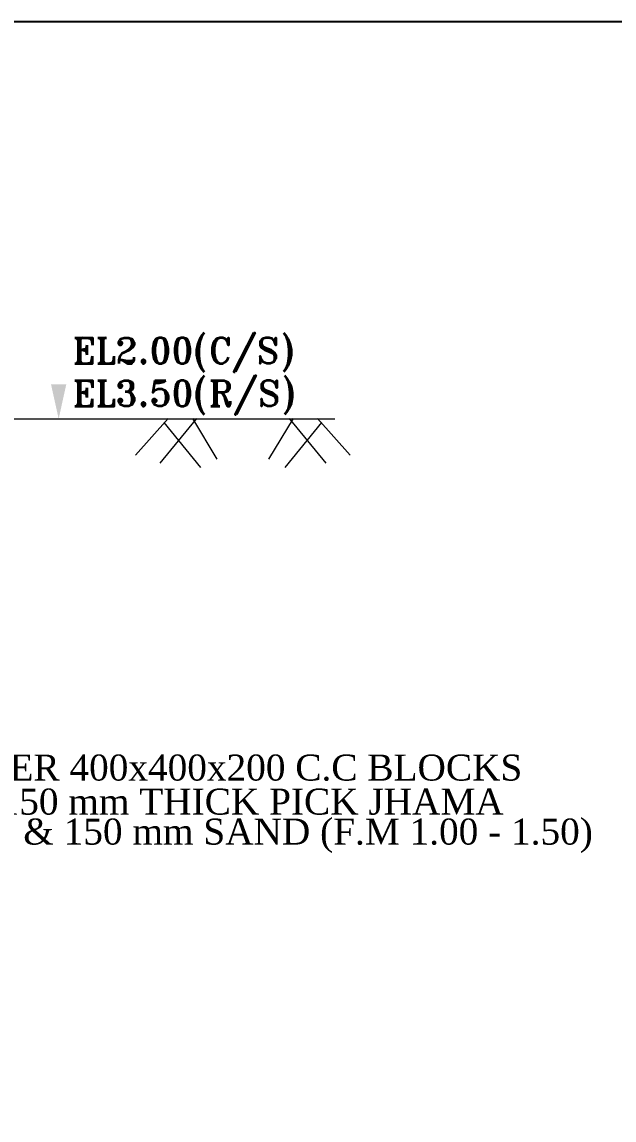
# Model space of a CAD drawing. Extents: x -298162 to 1078160, y -513173 to -216568.
# Drawn here: x 595994 to 600878, y -425986 to -416931 of the extents above; entities that cross this region are included whole.
import ezdxf

# ---------------------------------------------------------------- set-up
doc = ezdxf.new("R2010")
doc.units = 0
doc.header["$MEASUREMENT"] = 0
doc.layers.get('0').update_dxf_attribs({"linetype": 'CONTINUOUS'})
doc.layers.add('LINE', color=7, linetype='CONTINUOUS')
doc.layers.add('SLOPEEARTH', color=3, linetype='CONTINUOUS')
doc.styles.add('BIG', font='ROMANT.SHX')
doc.styles.get("Standard").update_dxf_attribs({"font": 'times.ttf', "height": 250})

msp = doc.modelspace()

# ---------------------------------------------------------------- linework, layer by layer
at = {"color": 0, "lineweight": 15}
for p, q in [((594527.863, -420203.644), (597444.565, -420203.644)), ((594570.674, -420203.495), (596173.206, -420203.495)), ((595582.084, -420203.644), (598575.439, -420203.644)), ((597199.42, -420200.992), (596930.647, -420502.786)), ((597434.597, -420200.992), (597132.227, -420569.851)), ((597165.823, -420234.524), (597468.193, -420603.383)), ((597401, -420200.992), (597602.58, -420536.318)), ((598230.938, -420201.141), (598029.358, -420536.467)), ((598466.115, -420234.673), (598163.745, -420603.532)), ((598197.342, -420201.141), (598499.712, -420570)), ((598432.518, -420201.141), (598701.292, -420502.934))]:
    msp.add_line(p, q, dxfattribs=at)
at = {"layer": 'LINE', "color": 0}
msp.add_lwpolyline([(577532.569, -459716.504), (638037.769, -459716.504), (638037.769, -416930.684), (577532.569, -416930.684)], close=True, dxfattribs=at)
at = {"layer": 'SLOPEEARTH', "color": 0}
msp.add_solid([(596234.413, -419919.997), (596359.859, -419919.997), (596297.136, -420203.644)], dxfattribs=at)

# ---------------------------------------------------------------- texts
at = {"color": 0, "lineweight": 15}
for s, p in [('1- LAYER 400x400x200 C.C BLOCKS', (594874.449, -423186.375)), ('OVER 150 mm THICK PICK JHAMA', (594847.113, -423467.019)), ('& 150 mm SAND (F.M 1.00 - 1.50)', (596005.42, -423714.308))]:
    msp.add_text(s, height=214.5, dxfattribs=at).set_placement(p)
at = {"color": 0, "lineweight": 15, "insert": (596412.116, -420168.519), "char_height": 211.266, "width": 2391.75273, "attachment_point": 7, "style": 'BIG'}
msp.add_mtext('EL2.00(C/S)^JEL3.50(R/S)', dxfattribs=at)

doc.saveas('drawing.dxf')
